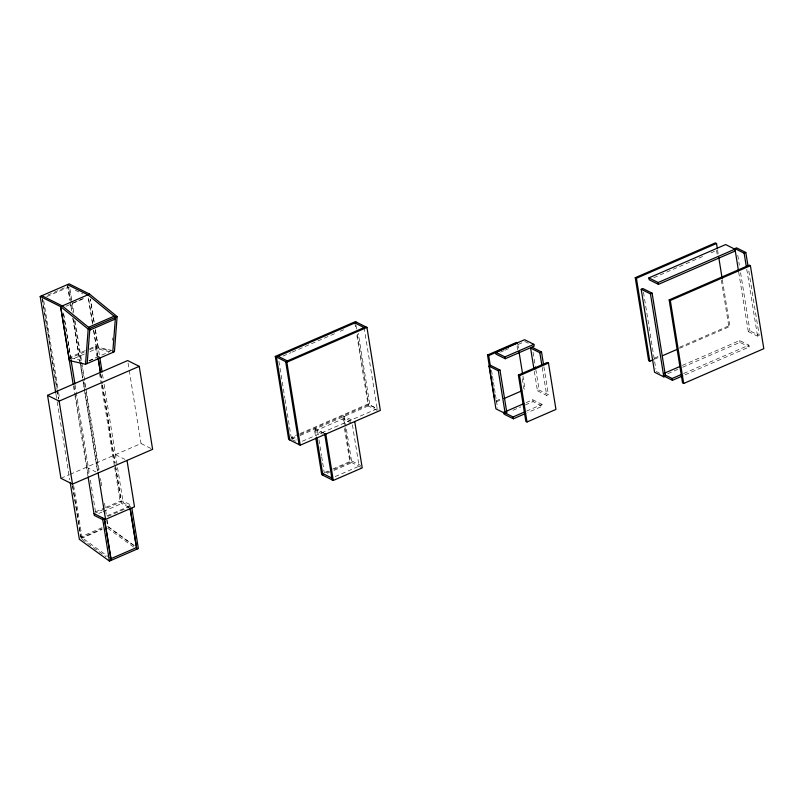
<?xml version="1.0" encoding="UTF-8"?>
<svg xmlns="http://www.w3.org/2000/svg" width="804" height="804" viewBox="0 0 804 804"><rect width="100%" height="100%" fill="white"/><g stroke="black" fill="none" stroke-linecap="round" stroke-linejoin="round"><path stroke-width="0.6" stroke-dasharray="4.02 3.01" d="M112.409 340.363L112.59 337.941M47.727 295.118L67.757 286.425L69.958 300.063M46.662 296.656L68.913 286.998L73.124 313.037M73.455 302.746L83.475 298.395M65.938 306.304L83.737 298.575M85.194 350.644L69.616 357.408L70.772 357.981M89.636 348.705L95.204 346.293L96.359 346.876L97.957 356.785M84.42 354.021L71.064 359.81L70.571 357.911L84.118 352.182M89.485 349.7L96.359 346.876M89.978 351.599L98.319 347.981L110.982 350.916M88.912 360.684L110.047 351.509M89.324 360.936L95.998 358.041M282.978 356.122L290.998 352.644M292.143 352.142L334.544 333.73M340.273 331.248L343.71 329.751M60.933 478.32L68.943 474.842M70.089 474.35L141.042 443.537L152.609 449.325M95.626 511.796L104.52 507.927M105.636 507.445L120.097 501.163L121.253 501.746L115.284 464.571M93.998 513.585L122.922 501.023L132.389 505.756M98.741 513.485L102.078 512.027M103.193 511.545L123.223 502.852L130.63 506.56M653.752 277.732L705.309 255.35M711.048 252.858L714.485 251.371M106.922 515.887L131.394 505.254M107.726 516.429L128.861 507.244M299.209 433.949L291.189 437.426L296.324 439.999M300.354 433.446L367.951 404.09L377.207 408.723L301.59 441.557M290.947 438.411L298.957 434.934M300.103 434.441L368.765 404.623L378.141 409.316M291.48 439.265L298.967 436.009M300.113 435.517L369.92 405.206L358.333 333.369M500.42 352.172L503.756 350.725M504.872 350.242L510.429 347.82M518.218 344.444L524.891 341.539L530.037 344.112M102.058 527.675L80.913 536.861L72.682 486.018M110.007 557.936L80.913 536.861L82.078 537.434L102.098 528.741M81.023 538.569L102.168 529.394M324.806 472.45L328.143 471.003M332.595 469.064L351.509 460.853L360.765 465.486M326.173 472.732L329.509 471.285M333.962 469.355L350.644 462.109L343.167 415.738L351.529 419.909M327.328 473.315L329.55 472.35M334.002 470.41L351.8 462.682L345.609 424.241M496.108 400.905L501.676 398.482M496.158 401.96L501.716 399.548M335.178 476.591L359.649 465.968M534.328 371.277L537.474 390.804L539.142 390.081L548.398 394.704L543.876 366.644M526.077 402.663L532.761 399.759L542.007 404.392L542.308 406.221L527.846 412.502M537.474 390.804L546.73 395.437L548.398 394.704M513.022 410.291L520.811 406.904M525.263 404.975L533.052 401.588L542.308 406.221M526.439 411.156L542.007 404.392M654.356 358.182L658.928 356.192M679.531 347.248L728.736 325.881L729.891 326.464L722.304 279.4M654.366 359.257L658.948 357.267M679.541 348.323L729.891 326.464M738.695 272.104L748.283 331.56L749.951 330.836L759.207 335.459L748.423 268.576M682.365 365.408L739.66 340.534L748.916 345.157L749.207 346.986L683.902 375.347M667.772 373.709L678.084 369.227M682.666 367.237L739.951 342.363L749.207 346.986M748.283 331.56L757.539 336.183L759.207 335.459M683.601 373.518L748.916 345.157M112.269 350.544L96.168 346.795L96.651 348.705L109.314 351.639M70.571 357.911L84.38 361.117M656.245 371.518L661.39 374.091M350.795 421.226L344.625 418.14L315.701 430.703L322.896 434.301M351.177 422.984L342.956 418.864L343.74 423.748M75.285 290.184L82.812 293.952M324.655 433.507L314.243 428.301L315.62 436.833M323.53 433.065L317.369 429.979L318.153 434.863M361.056 467.315L349.84 461.576L344.524 428.632M292.505 439.778L295.591 441.316M115.454 454.652L124.911 459.385M86.52 467.214L95.988 471.948M128.962 507.284L121.555 503.575L115.776 467.757M134.358 545.635L108.279 526.741L106.882 518.057M107.505 526.469L134.59 546.097M107.615 528.188L133.695 547.082M82.028 539.303L106.098 556.74M94.138 322.253L90.36 298.987L94.148 322.494M95.334 329.61L98.319 347.981M92.671 324.203L88.289 297.259L92.48 323.228M93.666 330.333L96.651 348.705M74.33 320.474L81.355 363.88M81.556 365.116L83.566 377.518M84.37 382.483L85.174 387.438M85.978 392.402L98.631 470.521M106.661 520.118L107.666 526.318M70.762 305.017L71.566 309.982M72.973 318.665L82.611 378.181M82.812 379.428L97.676 471.184M70.863 358.594L63.305 312.052L70.873 359.036M43.717 300.585L58.38 391.116M58.581 392.352L59.586 398.553M73.636 485.355L82.078 537.434M42.16 297.53L57.024 389.297M57.225 390.533L58.632 399.216M746.755 269.31L757.539 336.183M737.77 255.28L739.368 265.189M740.564 272.626L749.951 330.836M739.66 340.534L739.951 342.363M717.52 249.672L718.314 254.627M716.555 250.335L717.359 255.29M721.349 280.053L728.736 325.881M643.471 292.254L655.853 369.046M542.208 367.368L546.73 395.437M533.042 352.252L535.605 368.111M535.796 369.337L539.142 390.081M532.761 399.759L533.052 401.588M517.806 344.253L518.59 349.127M522.922 375.981L525.082 389.397L523.927 388.824L521.957 376.624M517.042 346.112L517.635 349.77M491.505 370.292L492.289 375.177M492.48 376.393L493.274 381.277M493.465 382.493L494.259 387.377M494.45 388.593L495.234 393.478M495.435 394.694L496.219 399.578M496.42 400.794L497.596 408.12M364.122 327.57L377.498 410.553L368.252 405.93L356.664 334.092M355.981 325.359L356.584 329.077M357.378 334.032L368.765 404.623M354.865 322.947L355.87 329.137M352.403 424.713L359.097 466.209M344.323 416.311L345.509 423.638M318.937 439.738L321.499 455.607M321.69 456.823L322.484 461.707M322.675 462.923L324.253 472.692M315.399 428.874L316.585 436.2M278.898 361.237L284.887 398.392M285.088 399.628L291.078 436.783M128.057 363.036L129.062 369.227M129.263 370.463L141.042 443.537M95.334 329.911L99.525 355.85M102.51 374.383L103.304 379.327M104.098 384.262L123.223 502.852M100.741 374.131L101.736 380.322M102.53 385.277L115.083 463.335M93.666 330.635L97.857 356.574M100.641 373.87L102.239 383.749M102.43 384.985L114.982 462.813M95.204 346.293L96.792 356.202M99.585 373.548L101.173 383.458M101.374 384.704L114.52 466.471M114.721 467.717L120.097 501.163M69.928 288.827L71.727 299.972M71.928 301.219L73.918 313.61M75.124 321.037L85.907 387.95M86.108 389.196L99.093 469.737M100.49 478.41L100.892 480.892M101.093 482.129L101.686 485.847M104.49 503.193L106.681 516.821M67.456 284.596L70.059 300.696M70.26 301.942L71.656 310.615M72.852 318.052L79.847 361.418M80.048 362.654L82.44 377.528M83.244 382.483L84.239 388.674M84.44 389.92L97.626 471.697M75.053 384.985L89.495 474.45M90.39 480.099L95.666 512.862M74.199 385.9L75.194 392.101M75.385 393.337L88.54 475.104M73.385 385.709L74.782 394.352M74.973 395.588L87.917 475.888M42.471 299.42L56.853 388.633M57.054 389.88L58.451 398.553M72.43 485.294L80.822 537.333M55.978 394.322L56.983 400.513M57.184 401.759L69.767 479.817"/><path stroke-width="1.21" d="M85.505 364.282L114.429 351.72L117.113 316.565L89.566 294.083L60.642 306.646L69.395 360.544L85.505 364.282L88.189 329.127L60.642 306.646L40.2 296.425L55.788 393.076M87.174 363.559L89.857 328.404L88.671 327.228L114.258 316.123L115.444 317.289L115.474 318.947L89.887 330.052L89.857 328.404L62.31 305.922L41.868 295.701M112.761 352.443L115.444 317.289L87.897 294.807L67.456 284.596M40.2 296.425L69.124 283.862L89.566 294.083M88.189 329.127L117.113 316.565M47.557 395.347L127.665 360.554L139.233 366.343L152.609 449.325L72.501 484.108L60.933 478.32L47.557 395.347L59.124 401.126L139.233 366.343M275.28 356.423L355.378 321.64L366.946 327.429L380.332 410.412L300.224 445.195L288.656 439.406L275.28 356.423L286.847 362.212L366.946 327.429M356.534 322.223L276.435 357.006L289.812 439.989M365.79 326.846L285.691 361.639L299.068 444.612M653.22 359.75L649.793 361.247L648.637 360.664L635.25 277.692L715.359 242.898L716.515 243.481L717.319 248.436M635.25 277.692L636.416 278.264L716.515 243.481M648.878 277.893L725.64 244.557L734.896 249.19L735.188 251.019L658.426 284.355L649.17 279.732L648.878 277.893L658.134 282.526L734.896 249.19M104.992 518.68L102.761 519.645L94.299 515.414L88.098 476.973M93.998 513.585L105.565 519.364L134.499 506.801L127.022 460.431M487.525 355.016L516.449 342.454L517.605 343.027L488.681 355.589L487.525 355.016L494.802 400.161M495.676 352.273L524.6 339.71L533.856 344.343L534.147 346.172L505.224 358.735L495.967 354.102L495.676 352.273L504.932 356.906L533.856 344.343M641.2 289.269L642.868 288.546L652.124 293.169L665.501 376.151L663.833 376.875L654.577 372.242L641.2 289.269L650.456 293.892L652.124 293.169M738.494 270.868L734.906 248.577L736.575 247.853L745.821 252.476L748.021 266.104M734.906 248.577L744.152 253.2L745.821 252.476M489.043 366.132L490.711 365.408L499.967 370.041L506.852 412.753L505.183 413.477L495.927 408.844L489.043 366.132L498.299 370.765L499.967 370.041M533.936 368.835L530.59 348.092L532.258 347.368L541.514 352.001L543.474 364.202M530.59 348.092L539.846 352.725L541.514 352.001M669.159 299.912L749.268 265.129L750.423 265.712L763.8 348.685L683.691 383.478L682.536 382.895L669.159 299.912L670.315 300.495L750.423 265.712M518.389 375.036L547.313 362.473L548.469 363.056L555.946 409.427L527.022 421.989L525.856 421.407L518.389 375.036L519.545 375.619L548.469 363.056M111.002 558.659L104.43 518.922L111.113 560.378L111.002 558.659L136.6 547.544L130.017 507.806L136.7 549.263L136.6 547.544M70.169 482.299L79.355 539.293L109.444 561.102L138.368 548.539L131.886 508.309M503.947 398.583L521.746 390.855M315.821 438.059L321.721 474.672L333.288 480.45L362.212 467.888L354.735 421.517M525.615 413.467L513.384 418.783L504.128 414.15L503.827 412.321L523.856 403.628M503.827 412.321L513.083 416.954L524.208 412.12M662.375 355.78L677.259 349.318M664.034 373.368L680.073 366.403M664.948 374.895L672.144 378.493L681.31 374.513M663.189 375.699L672.445 380.322L682.757 375.85M354.865 322.947L364.122 327.57M278.104 356.283L287.36 360.906M322.585 473.415L331.841 478.038M744.152 253.2L746.353 266.827M718.716 257.099L722.103 278.154M670.315 300.495L683.691 383.478M658.134 282.526L658.426 284.355M672.144 378.493L672.445 380.322M650.456 293.892L663.833 376.875M636.416 278.264L649.793 361.247M539.846 352.725L541.806 364.926M518.982 351.569L522.53 373.538M519.545 375.619L527.022 421.989M504.932 356.906L505.224 358.735M513.083 416.954L513.384 418.783M498.299 370.765L505.183 413.477M488.681 355.589L490.45 366.574M325.811 434.08L333.288 480.45M324.655 433.507L332.132 479.877M316.776 437.416L322.876 475.244M286.847 362.212L300.224 445.195M99.716 357.087L102.108 371.91M98.148 358.021L100.54 372.895M98.048 357.81L100.44 372.634M98.088 472.993L105.565 519.364M102.47 517.816L109.444 561.102M71.074 360.272L74.953 384M60.642 306.646L73.184 384.473M59.124 401.126L72.501 484.108"/></g></svg>
